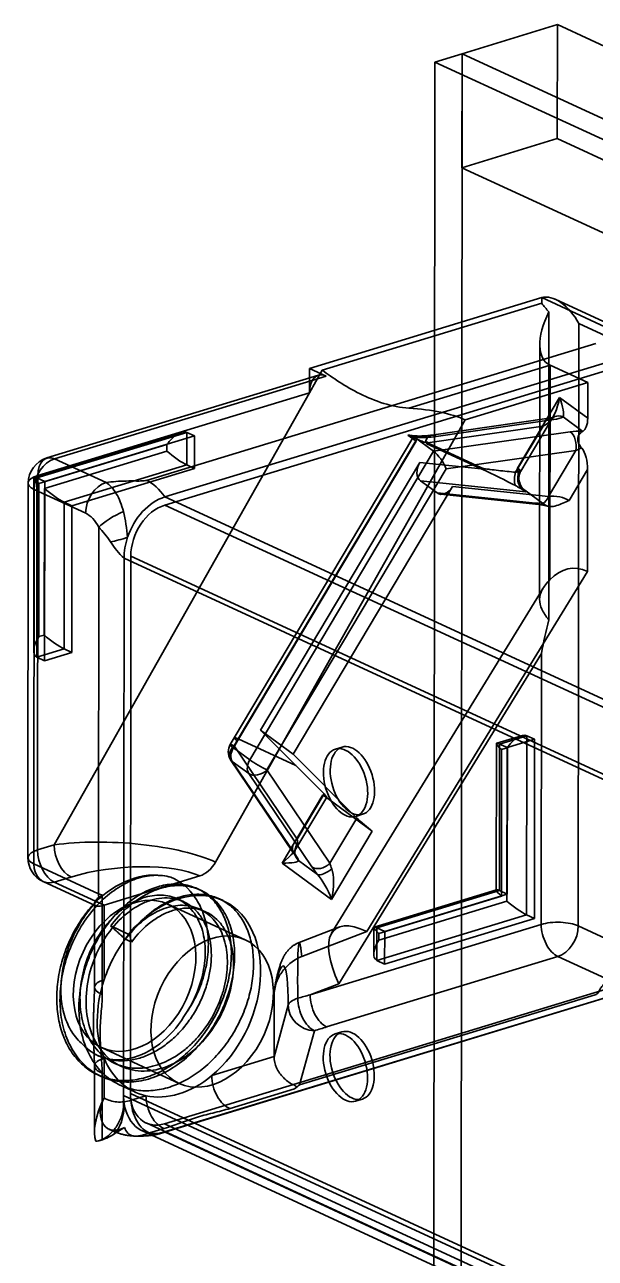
# Model space of a CAD drawing. Header units: millimetres. Extents: x 13 to 1054, y -1204 to 736.
# Drawn here: x 104.6 to 267.1, y 384.7 to 735.9 of the extents above; entities that cross this region are included whole.
import ezdxf

# ---------------------------------------------------------------- set-up
doc = ezdxf.new("R2010")
doc.units = ezdxf.units.MM
doc.layers.add('1', color=7, linetype='Continuous', true_color=0xffffff)

msp = doc.modelspace()

# ---------------------------------------------------------------- linework, layer by layer
at = {"layer": '1', "color": 5, "linetype": 'Continuous', "lineweight": 35}
for p, q in [((229.18, 727.63), (256.32, 735.9)), ((256.3, 703.45), (256.32, 735.9)), ((256.32, 735.9), (865.51, 454.92)), ((221.42, 725.27), (229.18, 727.63)), ((229.18, 727.63), (228.06, -806.64)), ((229.18, 727.63), (229.15, 695.18)), ((229.18, 727.63), (838.36, 446.65)), ((838.36, 446.65), (229.18, 727.63)), ((221.42, 725.27), (220.31, -809.01)), ((830.61, 444.29), (221.42, 725.27)), ((256.3, 703.45), (229.15, 695.18)), ((256.3, 703.45), (865.48, 422.47)), ((229.15, 695.18), (838.34, 414.2))]:
    msp.add_line(p, q, dxfattribs=at)
at = {"layer": '1', "color": 7, "linetype": 'Continuous', "lineweight": 35}
for p, q in [((185.71, 638.05), (251.85, 658.2)), ((271.26, 649.24), (251.85, 658.2)), ((251.85, 658.2), (251.85, 656.57)), ((274.4, 649.1), (255.73, 657.71)), ((251.85, 656.57), (189.34, 637.54)), ((253.92, 654.12), (253.86, 566.42)), ((262.27, 479.33), (262.4, 650.83)), ((262.4, 650.83), (277.08, 644.06)), ((139.31, 606.17), (267.27, 645.14)), ((251.31, 644.75), (251.26, 572.25)), ((144.53, 601.45), (272.5, 640.42)), ((188.25, 636.09), (110.92, 612.54)), ((190.44, 635.87), (113.11, 612.32)), ((144.53, 599.13), (272.5, 638.1)), ((185.7, 631.1), (185.71, 638.05)), ((189.34, 637.54), (185.7, 631.1)), ((185.71, 638.05), (190.44, 635.87)), ((214.05, 626.73), (254.23, 638.97)), ((254.23, 638.97), (254.19, 577.88)), ((254.23, 638.97), (264.96, 634.02)), ((230.06, 623.39), (264.96, 634.02)), ((264.96, 634.02), (264.96, 623.88)), ((108.37, 607.55), (185.7, 631.1)), ((185.7, 631.1), (113.02, 502.38)), ((256.97, 629.75), (245, 609.67)), ((264.96, 623.88), (256.97, 629.75)), ((158.97, 497.48), (230.06, 623.39)), ((254.02, 623.83), (220.49, 619.03)), ((221.78, 618.66), (255.31, 623.45)), ((245.91, 608.78), (254.94, 623.93)), ((257.93, 624.24), (263.53, 620.12)), ((149.23, 619.84), (107.28, 607.06)), ((150.75, 619.83), (108.1, 606.84)), ((110.31, 605.82), (152.96, 618.81)), ((150.74, 610.56), (150.75, 619.83)), ((150.75, 619.83), (152.96, 618.81)), ((152.96, 618.81), (152.95, 609.54)), ((215.18, 618.24), (164.31, 532.89)), ((213.75, 619.08), (213.75, 619.08)), ((213.75, 619.08), (216.27, 617.92)), ((216.09, 617.36), (213.75, 619.08)), ((221.07, 614.44), (215.6, 618.46)), ((252.25, 621.59), (219.29, 616.87)), ((259.99, 620.01), (221.07, 614.44)), ((244.44, 608.47), (252.25, 621.59)), ((263.53, 620.12), (263.51, 620.11)), ((108.67, 605.24), (145.12, 616.34)), ((145.12, 616.34), (145.12, 614.49)), ((165.22, 532), (216.09, 617.36)), ((216.27, 617.92), (165.4, 532.56)), ((218.78, 617.07), (219.35, 617.15)), ((234.59, 609.47), (219.13, 616.6)), ((219.29, 616.87), (234.75, 609.74)), ((224.66, 609.42), (261.61, 614.71)), ((261.61, 614.71), (253.79, 601.59)), ((145.12, 614.49), (110.22, 603.86)), ((113.11, 612.32), (127.79, 605.55)), ((221.07, 614.44), (168.72, 526.61)), ((171.74, 535.08), (217.13, 611.25)), ((217.13, 611.25), (234.59, 609.47)), ((115.84, 599.93), (150.74, 610.56)), ((152.95, 609.54), (118.05, 598.91)), ((150.74, 610.56), (152.95, 609.54)), ((173.59, 523.73), (224.66, 609.42)), ((259.67, 600.41), (264.94, 609.26)), ((264.94, 609.26), (264.92, 580.25)), ((105.6, 605.37), (105.53, 498.76)), ((107.2, 606.95), (107.16, 557.63)), ((108.1, 606.84), (108.06, 555.85)), ((108.1, 606.84), (110.31, 605.82)), ((108.29, 500.94), (108.37, 607.55)), ((108.64, 561.67), (108.67, 605.24)), ((110.27, 554.83), (110.31, 605.82)), ((181.09, 528.21), (226.48, 604.38)), ((222.04, 602.57), (217.37, 606.01)), ((247.35, 602.94), (217.37, 606.01)), ((253.79, 601.59), (226.48, 604.38)), ((107.29, 603.59), (107.21, 496.98)), ((121.97, 596.82), (107.29, 603.59)), ((110.22, 603.86), (110.19, 562.14)), ((144.53, 601.45), (283.42, 537.39)), ((222.04, 602.57), (250.09, 599.71)), ((223.05, 602.19), (251.04, 599.33)), ((246.4, 603.87), (252.73, 599.22)), ((246.86, 603.3), (247.35, 602.94)), ((115.81, 558.21), (115.84, 599.93)), ((115.84, 599.93), (118.05, 598.91)), ((118.05, 598.91), (118.02, 557.19)), ((144.53, 599.13), (284.99, 534.34)), ((125.65, 488.48), (125.72, 592.84)), ((132.78, 431.03), (132.89, 584)), ((271.77, 519.94), (132.89, 584)), ((134.72, 431.62), (134.83, 584.59)), ((275.29, 519.8), (134.83, 584.59)), ((264.92, 580.25), (202.07, 477.76)), ((252.26, 575.47), (192.03, 477.26)), ((110.19, 562.14), (108.64, 561.67)), ((108.06, 555.85), (115.81, 558.21)), ((108.06, 555.85), (110.27, 554.83)), ((118.02, 557.19), (110.27, 554.83)), ((115.81, 558.21), (118.02, 557.19)), ((194.1, 462.86), (251.78, 556.91)), ((251.78, 556.91), (251.72, 479.74)), ((181.82, 524.99), (171.74, 535.08)), ((181.09, 528.21), (171.74, 535.08)), ((164.3, 532.89), (163.13, 530.93)), ((164.04, 530.05), (165.21, 532.01)), ((165.39, 532.56), (164.23, 530.61)), ((164.23, 530.61), (182.18, 504.02)), ((165.22, 532), (165.21, 532.01)), ((181.81, 524.99), (165.39, 532.56)), ((165.4, 532.56), (181.82, 524.99)), ((238.96, 531.23), (238.93, 489.51)), ((246.09, 533.48), (239.04, 531.34)), ((239.86, 531.11), (239.83, 489.39)), ((247.61, 533.47), (239.86, 531.11)), ((239.86, 531.11), (242.07, 530.09)), ((242.07, 530.09), (249.82, 532.45)), ((247.57, 482.48), (247.61, 533.47)), ((247.61, 533.47), (249.82, 532.45)), ((249.82, 532.45), (249.78, 481.47)), ((168.72, 526.61), (164.04, 530.05)), ((199.23, 510.04), (181.09, 528.21)), ((195.02, 530.23), (193.08, 529.64)), ((240.4, 487.79), (240.43, 529.51)), ((240.43, 529.51), (241.98, 529.98)), ((241.98, 529.98), (241.95, 486.41)), ((242.03, 488.37), (242.07, 530.09)), ((163.25, 526.65), (181.21, 500.06)), ((163.74, 526.14), (168.42, 522.7)), ((181.69, 499.56), (163.74, 526.14)), ((191.54, 497.14), (173.59, 523.73)), ((181.82, 524.99), (181.81, 524.99)), ((189.87, 516.92), (181.81, 524.99)), ((168.42, 522.7), (186.37, 496.12)), ((189.55, 516.62), (177.98, 497.21)), ((182.18, 504.02), (189.87, 516.92)), ((189.55, 516.62), (203.58, 506.3)), ((181.84, 501.27), (190.62, 516)), ((199.23, 510.04), (191.54, 497.14)), ((198.91, 510.5), (200.85, 511.09)), ((192.02, 486.89), (203.58, 506.3)), ((113.02, 502.38), (108.29, 500.94)), ((107.21, 496.98), (125.65, 488.48)), ((177.98, 497.21), (192.02, 486.89)), ((187.98, 493.99), (182.63, 497.92)), ((109.88, 491.95), (124.85, 485.04)), ((113.02, 491.8), (117.75, 493.24)), ((127.22, 485.25), (113.02, 491.8)), ((127.26, 485.26), (154.46, 493.55)), ((154.67, 489.5), (153.75, 489.93)), ((239.01, 489.62), (204.11, 478.99)), ((239.83, 489.39), (204.93, 478.76)), ((207.14, 477.75), (242.03, 488.37)), ((239.83, 489.39), (242.03, 488.37)), ((124.49, 485.6), (124.48, 461.84)), ((126.71, 488.04), (126.69, 459.84)), ((127.24, 464.02), (127.26, 485.26)), ((167.42, 475.36), (145.33, 485.55)), ((149.83, 486.23), (148.08, 487.04)), ((161.09, 486.54), (160.06, 487.02)), ((205.5, 477.17), (240.4, 487.79)), ((241.95, 486.41), (205.5, 475.31)), ((156.14, 483.32), (154.4, 484.12)), ((204.92, 469.49), (247.57, 482.48)), ((249.78, 481.47), (207.13, 468.47)), ((247.57, 482.48), (249.78, 481.47)), ((134.27, 476.92), (129.09, 479.31)), ((194.08, 478.97), (182.81, 474.61)), ((202.07, 477.76), (183.5, 470.59)), ((251.72, 479.74), (185.88, 459.69)), ((204.03, 478.88), (204.02, 471.27)), ((204.93, 478.76), (204.92, 469.49)), ((204.93, 478.76), (207.14, 477.75)), ((207.13, 468.47), (207.14, 477.75)), ((276.95, 472.56), (262.27, 479.33)), ((133.28, 475.54), (135.03, 474.73)), ((134.23, 476.98), (134.27, 476.92)), ((205.5, 475.31), (205.5, 477.17)), ((190.61, 450.55), (256.45, 470.61)), ((204.92, 469.49), (207.13, 468.47)), ((256.45, 470.61), (271.13, 463.84)), ((272.37, 461.96), (144.4, 422.99)), ((175.65, 442.11), (175.67, 460.34)), ((185.88, 459.69), (194.1, 462.86)), ((143.55, 420.32), (271.51, 459.3)), ((272.37, 459.64), (144.4, 420.67)), ((179.66, 456.73), (175.65, 442.07)), ((267.13, 459.74), (182.91, 434.09)), ((182.91, 434.09), (187.12, 449.49)), ((194.96, 449.15), (193.02, 448.56)), ((126.48, 444.69), (148.57, 434.5)), ((124.46, 439.43), (124.45, 420.62)), ((125.43, 442.42), (125.73, 442.28)), ((127.22, 430.36), (127.22, 441.61)), ((130.3, 440.18), (132.04, 439.37)), ((175.65, 442.11), (157.88, 436.7)), ((125.46, 436.9), (126.38, 436.48)), ((126.67, 437.43), (126.66, 418.51)), ((131.77, 433.99), (135.96, 432.06)), ((163.11, 427.37), (181.45, 432.96)), ((132.78, 431.03), (132.78, 428.71)), ((132.78, 431.03), (271.66, 366.97)), ((132.78, 428.71), (132.94, 428.76)), ((134.72, 431.62), (275.18, 366.84)), ((139.14, 430.99), (134.94, 429.71)), ((198.85, 429.43), (200.79, 430.02)), ((139.18, 423.22), (279.64, 358.44)), ((140.17, 420.38), (144.37, 421.66)), ((284.86, 358.2), (144.4, 422.99)), ((125.79, 418.16), (126.57, 418.39)), ((138.13, 420.95), (277.01, 356.9)), ((283.28, 356.61), (144.4, 420.67))]:
    msp.add_line(p, q, dxfattribs=at)
for centre, radius, start, end in [((113.1, 605.36), 7.5, 106.9385, 179.9584), ((166.57, 528.89), 4, 149.2068, 179.9584), ((166.57, 528.89), 4, 179.9584, 214.0359), ((113.03, 498.76), 7.5, 179.9584, 245.239)]:
    msp.add_arc(centre, radius, start, end, dxfattribs=at)
for centre, major_axis, ratio, start_param, end_param in [((256.58, 649.06), (-5.59, 8.74), 0.57145, 4.553539, 6.124336), ((264.32, 654.09), (10.87, 14.66), 0.487223, 1.915565, 3.242947), ((190.44, 628.92), (2.19, -7.17), 0.585427, 2.660826, 4.231622), ((254.44, 630.91), (1.53, 8.62), 0.308132, 3.514692, 4.631566), ((254.44, 630.91), (-3.24, 6.91), 0.244417, 3.313178, 4.430052), ((200.06, 614.25), (35.46, 3.47), 0.342768, 0.529517, 1.131972), ((254.59, 619.87), (-0.57, 3.96), 0.601692, 5.74986, 7.320656), ((249.91, 623.31), (5.04, 1.47), 0.466571, 5.055722, 5.509644), ((257.2, 620.66), (-1.97, 3.48), 0.827252, 5.475386, 6.8527), ((250.63, 626.89), (-8.44, 1.27), 0.397298, 2.217157, 2.671079), ((262.43, 625.04), (-0.75, 5.04), 0.478544, 3.291365, 4.408239), ((147.65, 615.18), (3.34, 4.51), 0.487223, 0.101354, 1.672151), ((218.61, 616.2), (-3.44, 2.05), 0.101113, 5.519836, 7.090632), ((221.06, 615.07), (-0.57, 3.96), 0.601692, 5.74986, 7.241054), ((264.67, 616.57), (-8.44, 1.27), 0.397298, 4.909791, 5.358749), ((259.27, 616.43), (0.57, -3.96), 0.601692, 1.037471, 2.608268), ((219.3, 616.87), (0.188, 0.256), 0.687802, 0.593671, 3.281341), ((221.63, 615.15), (-1.68, -3.63), 0.718822, 4.566425, 4.646027), ((221.63, 615.15), (-0.57, 3.96), 0.601692, 0.957869, 1.037471), ((263.95, 612.99), (5.04, 1.47), 0.466571, 1.567527, 1.914129), ((262.42, 610.42), (-0.62, 5.77), 0.424708, 4.463718, 5.687912), ((113.1, 605.36), (3.14, 6.81), 0.718822, 0.569621, 2.140417), ((113.1, 605.36), (2.19, -7.17), 0.585427, 2.660826, 4.231622), ((147.65, 613.32), (-3.98, 2.95), 0.137394, 0.988675, 2.559471), ((219.47, 609.53), (1.77, 3.72), 0.698178, 1.43743, 3.008227), ((222.32, 611.14), (-2.43, 3.65), 0.288718, 4.042003, 5.612799), ((237.09, 608.02), (-1.68, -3.63), 0.718822, 4.566425, 4.646027), ((236.93, 607.75), (-10.67, 5.08), 0.047793, 3.966787, 4.956158), ((242.48, 610.83), (3.44, -2.05), 0.101113, 5.93918, 7.090632), ((113.1, 605.36), (7.5, -0.01), 0.374927, 2.254272, 3.825068), ((111.2, 604.08), (-3.98, 2.95), 0.137394, 5.701064, 7.27186), ((127.78, 598.59), (-3.14, -6.81), 0.718822, 3.711214, 5.28201), ((139.3, 592.27), (4.37, -14.35), 0.585427, 2.075659, 2.660826), ((224.14, 606.1), (1.77, 3.72), 0.698178, 3.008227, 4.579023), ((112.75, 602.69), (-3.98, 2.95), 0.137394, 0.988675, 2.559471), ((144.52, 587.54), (-6.28, -13.62), 0.718822, 3.711214, 4.863464), ((240.44, 607.41), (-6.87, 4.1), 0.101113, 2.797588, 2.833296), ((236.93, 607.75), (-10.67, 5.08), 0.047793, 3.385361, 3.562744), ((251.45, 603.31), (-0.41, -3.98), 0.672836, 5.906051, 7.476847), ((256.13, 599.87), (-4.24, 0.59), 0.402152, 3.780907, 5.351703), ((131.54, 594.61), (-6.63, -3.51), 0.255203, 4.403266, 5.632821), ((144.52, 587.54), (5.24, 11.35), 0.718822, 0.569621, 2.140417), ((254.76, 596.27), (-7.62, 2.81), 0.272108, 5.080793, 5.469219), ((133.22, 591), (-7.13, -2.32), 0.161332, 0.90048, 1.61412), ((144.52, 587.54), (-6.28, -13.62), 0.718822, 4.863464, 5.28201), ((264.89, 538.68), (-4.76, 42.42), 0.432108, 6.027606, 6.630061), ((112.71, 560.98), (-3.98, 2.95), 0.137394, 0.988675, 2.559471), ((111.16, 560.5), (3.34, 4.51), 0.487223, 1.672151, 3.242947), ((166.57, 528.89), (3.31, 2.24), 0.704962, 1.817323, 3.388119), ((166.57, 528.89), (-3.44, 2.05), 0.101113, 5.519836, 7.090632), ((167.73, 530.84), (-3.44, 2.05), 0.101113, 5.519836, 7.090632), ((167.74, 530.84), (3.44, -2.05), 0.101113, 2.378243, 3.94904), ((242.96, 528.35), (-3.98, 2.95), 0.137394, 5.701064, 7.27186), ((244.51, 528.82), (3.34, 4.51), 0.487223, 0.101354, 1.672151), ((166.57, 528.89), (-2.37, -3.22), 0.687802, 4.852138, 6.042428), ((171.25, 525.45), (-2.37, -3.22), 0.687802, 4.852138, 6.042428), ((171.25, 525.45), (-3.31, -2.24), 0.704962, 0.246527, 1.817323), ((171.25, 525.45), (-3.44, 2.05), 0.101113, 0.807447, 2.378243), ((187.53, 518.64), (-3.08, 2.64), 0.076322, 2.347348, 3.918144), ((201.57, 508.32), (-3.08, 2.64), 0.076322, 0.776551, 2.347348), ((131.96, 493.65), (-32.98, 2.04), 0.282608, 3.770565, 5.341362), ((117.76, 500.2), (2.19, -7.17), 0.585427, 4.231622, 5.802418), ((175.46, 498.37), (6.74, 4.86), 0.295385, 4.877844, 6.068134), ((184.52, 502.3), (3.31, 2.24), 0.704962, 1.817323, 3.388119), ((185.46, 500.66), (3.69, 1.55), 0.900319, 2.118154, 3.550579), ((179.85, 505.74), (-2.03, 4.2), 0.347841, 3.749723, 4.130229), ((113.03, 498.76), (-7.5, 0.01), 0.374927, 5.395865, 6.966661), ((113.03, 498.76), (2.19, -7.17), 0.585427, 4.231622, 5.802418), ((177.02, 503), (-5.7, 6.04), 0.172893, 3.573547, 3.954053), ((113.03, 498.76), (-3.14, -6.81), 0.718822, 5.28201, 6.852806), ((131.96, 486.69), (26.59, 2.61), 0.342768, 0.529517, 2.100313), ((154.46, 500.5), (3.14, 6.81), 0.718822, 3.711214, 4.598749), ((175.46, 498.37), (-7.17, 0.44), 0.150352, 1.939627, 3.129917), ((189.2, 498.86), (-3.31, -2.24), 0.704962, 0.246527, 1.817323), ((191.05, 492.68), (-5.7, 6.04), 0.172893, 0.81246, 1.192967), ((190.81, 496.73), (-3.09, -2.54), 0.421395, 0.192033, 1.624457), ((193.88, 495.42), (-2.03, 4.2), 0.347841, 0.988637, 1.369143), ((189.49, 488.06), (1.53, 8.62), 0.308132, 4.631566, 5.821856), ((135.9, 465.12), (-12.57, -27.24), 0.718822, 3.251783, 4.170659), ((189.49, 488.06), (-3.24, 6.91), 0.244417, 4.430052, 5.620342), ((131.46, 490.25), (-3.14, -6.81), 0.718822, 5.28201, 5.431617), ((137.28, 492.02), (-15, 0.01), 0.374927, 0.683476, 0.789214), ((148.53, 459.3), (-12.57, -27.24), 0.718822, 0.984239, 4.170644), ((242.93, 486.63), (-3.98, 2.95), 0.137394, 5.701064, 7.27186), ((131.99, 483.08), (-7.5, 0.01), 0.374927, 5.395865, 5.40145), ((244.47, 485.25), (-3.98, 2.95), 0.137394, 0.988675, 2.559471), ((213.04, 454.13), (-20.13, 24.16), 0.355847, 5.640937, 7.211733), ((183.88, 442.87), (-1.05, 31.75), 0.035091, 5.772907, 7.330054), ((208.03, 476), (-3.98, 2.95), 0.137394, 5.701064, 7.27186), ((256.46, 477.56), (-7.5, 0.01), 0.374927, 3.825068, 5.395865), ((256.46, 477.56), (-2.19, 7.17), 0.585427, 1.090029, 2.660826), ((256.46, 477.56), (3.14, 6.81), 0.718822, 3.711214, 5.28201), ((148.53, 459.3), (-12.57, -27.24), 0.718822, 4.37149, 4.867392), ((208.02, 474.15), (3.34, 4.51), 0.487223, 1.672151, 3.242947), ((176.42, 443.16), (1.78, 24.77), 0.109725, 5.300176, 7.095264), ((131.98, 461.83), (7.5, -0.01), 0.374927, 2.254272, 3.930807), ((148.53, 459.3), (-12.57, -27.24), 0.718822, 4.867392, 5.696628), ((187.13, 456.44), (-7.5, -0.01), 0.392633, 5.395884, 6.180445), ((187.13, 456.44), (7.23, -1.98), 0.922243, 3.388057, 4.958853), ((187.13, 456.44), (-2.19, 7.17), 0.586096, 1.0761, 2.660514), ((204.82, 450.96), (257.03, 70.49), 0.050493, 1.630694, 1.644343), ((190.62, 457.51), (-2.19, 7.17), 0.585427, 1.090029, 2.660826), ((135.9, 465.12), (-10.47, -22.7), 0.718822, 5.984454, 7.721159), ((204.82, 444), (256.34, 77.6), 0.038815, 1.614483, 1.628133), ((131.96, 439.43), (-7.5, 0.01), 0.374927, 5.395865, 7.0724), ((148.53, 459.3), (-12.57, -27.24), 0.718822, 5.696628, 6.438189), ((148.53, 459.3), (-12.57, -27.24), 0.718822, 0.155003, 0.984239), ((162.62, 434.52), (-2.19, 7.17), 0.585427, 1.090029, 2.766564), ((131.95, 428.18), (5.9, 11.48), 0.403466, 1.588052, 2.820267), ((131.95, 428.18), (-3.6, -6.58), 0.694334, 4.76046, 7.139816), ((123.47, 433.13), (4.37, -14.35), 0.585427, 0.267377, 1.090029), ((144.41, 434.58), (-6.28, -13.62), 0.718822, 5.28201, 5.449458), ((144.41, 434.58), (-6.28, -13.62), 0.718822, 5.449458, 6.852806), ((144.41, 434.58), (5.24, 11.35), 0.718822, 2.140417, 3.711214), ((139.67, 427.53), (2.19, -7.17), 0.585427, 4.231622, 5.908157), ((143.87, 428.81), (2.19, -7.17), 0.585427, 4.231622, 5.908157), ((129.55, 434.98), (8.58, 16.29), 0.565687, 3.511857, 3.919537), ((139.18, 434.67), (4.37, -14.35), 0.585427, 5.908157, 6.388104)]:
    msp.add_ellipse(centre, major_axis=major_axis, ratio=ratio, start_param=start_param, end_param=end_param, dxfattribs=at)
for centre, major_axis, ratio in [((195.99, 520.07), (2.91, -9.57), 0.585427), ((197.93, 520.66), (-2.91, 9.57), 0.585427), ((135.9, 465.12), (9.42, 20.43), 0.718822), ((158, 454.93), (-9.42, -20.43), 0.718822), ((197.87, 439.59), (-2.91, 9.57), 0.585427), ((195.94, 439), (2.91, -9.57), 0.585427)]:
    msp.add_ellipse(centre, major_axis=major_axis, ratio=ratio, dxfattribs=at)
for points, degree in [([(251.85, 656.57), (252.47, 655.79), (253.16, 654.97), (253.92, 654.12)], 3), ([(244.35, 604.68), (243.95, 605.81), (243.98, 607.28), (244.44, 608.47)], 3), ([(132.7, 597.29), (133.29, 594.97), (133.68, 592.44), (133.9, 589.95)], 3), ([(125.72, 592.84), (124.72, 594.73), (123.36, 596.18), (121.97, 596.82)], 3), ([(132.89, 584), (131.42, 585.37), (130.12, 586.93), (129.08, 588.66)], 3), ([(253.86, 566.42), (253.09, 563.29), (252.4, 560.12), (251.78, 556.91)], 3), ([(126.71, 488.04), (126.34, 487.83), (126, 487.64), (125.71, 487.46)], 3), ([(138.96, 481.82), (137.27, 480.39), (135.69, 478.78), (134.23, 476.98)], 3), ([(134.47, 476.87), (135.84, 478.7), (137.35, 480.36), (138.96, 481.82)], 3), ([(138.23, 481.09), (138.47, 481.33), (138.71, 481.58), (138.96, 481.82)], 3), ([(129.09, 479.31), (133.28, 475.54)], 1), ([(134.47, 476.87), (134.23, 476.98)], 1), ([(135.03, 474.73), (134.47, 476.87)], 1), ([(129.91, 419.97), (130.95, 420.63), (131.98, 421.36), (133.04, 421.98)], 3)]:
    msp.add_open_spline(points, degree=degree, dxfattribs=at)
for points, knots in [([(189.34, 637.54), (190.77, 636.48), (192.42, 635.31), (196.02, 633.01), (198, 631.86), (202.24, 629.76), (204.49, 628.82), (209.21, 627.37), (211.6, 626.88), (214.05, 626.73)], [0, 0, 0, 0, 0.25, 0.25, 0.5, 0.5, 0.75, 0.75, 1, 1, 1, 1]), ([(255.24, 624.14), (255.24, 624.14), (255.23, 624.14), (255.21, 624.13), (255.17, 624.11), (255.12, 624.09), (255.04, 624.06), (254.95, 624.03), (254.84, 623.99), (254.71, 623.96), (254.57, 623.92), (254.4, 623.89), (254.22, 623.86), (254.09, 623.84), (254.02, 623.83)], [0, 0, 0, 0, 0.055119, 0.132379, 0.210618, 0.290406, 0.371993, 0.455567, 0.541256, 0.629128, 0.719193, 0.811415, 0.905709, 1, 1, 1, 1]), ([(254.94, 623.93), (254.93, 623.92), (254.92, 623.9), (254.91, 623.89), (254.91, 623.88), (254.92, 623.89), (254.94, 623.92), (254.98, 623.96), (255.03, 624), (255.1, 624.05), (255.17, 624.1), (255.22, 624.13), (255.24, 624.14)], [0, 0, 0, 0, 0.069462, 0.178956, 0.286488, 0.392976, 0.499411, 0.606526, 0.715339, 0.826948, 0.942454, 1, 1, 1, 1]), ([(213.75, 619.08), (214.07, 619.01), (214.41, 618.98), (215.03, 618.79), (215.33, 618.66), (215.6, 618.46)], [0, 0, 0, 0, 0.5, 0.5, 1, 1, 1, 1]), ([(213.75, 619.08), (214.57, 618.71), (215.39, 618.34), (216.62, 617.79), (217.03, 617.6), (217.66, 617.34), (217.87, 617.25), (218.3, 617.1), (218.52, 617.03), (218.78, 617.07)], [0, 0, 0, 0, 0.5, 0.5, 0.75, 0.75, 0.875, 0.875, 1, 1, 1, 1]), ([(220.49, 619.03), (220.27, 619), (219.84, 618.95), (219.21, 618.88), (218.61, 618.84), (218.06, 618.81), (217.55, 618.79), (217.09, 618.78), (216.68, 618.79), (216.32, 618.8), (216.01, 618.81), (215.75, 618.82), (215.53, 618.84), (215.33, 618.85), (215.16, 618.87), (215, 618.89), (214.81, 618.91), (214.59, 618.94), (214.38, 618.97), (214.24, 618.99), (214.19, 619)], [0, 0, 0, 0, 0.116289, 0.225334, 0.325959, 0.417514, 0.499795, 0.571718, 0.635204, 0.690782, 0.739064, 0.777173, 0.810277, 0.838847, 0.863324, 0.884858, 0.909418, 0.94129, 0.977495, 1, 1, 1, 1]), ([(215.6, 618.46), (216.74, 618.36), (217.81, 618.35), (219.87, 618.43), (220.85, 618.52), (221.78, 618.66)], [0, 0, 0, 0, 0.5, 0.5, 1, 1, 1, 1]), ([(263.28, 615.34), (262.96, 615.75), (262.63, 616.18), (262.26, 616.94), (262.16, 617.23), (262.08, 617.8), (262.1, 618.07), (262.24, 618.78), (262.44, 619.15), (262.92, 619.74), (263.2, 619.96), (263.51, 620.11)], [0, 0, 0, 0, 0.25, 0.25, 0.375, 0.375, 0.5, 0.5, 0.75, 0.75, 1, 1, 1, 1]), ([(234.75, 609.74), (235.1, 609.58), (235.49, 609.5), (236.29, 609.37), (236.7, 609.32), (237.91, 609.17), (238.73, 609.08), (241.17, 608.81), (242.8, 608.64), (244.44, 608.47)], [0, 0, 0, 0, 0.125, 0.125, 0.25, 0.25, 0.5, 0.5, 1, 1, 1, 1]), ([(244.44, 608.47), (244.49, 608.48), (244.61, 608.5), (244.75, 608.54), (244.87, 608.58), (244.98, 608.61), (245.12, 608.66), (245.28, 608.72), (245.42, 608.77), (245.55, 608.8), (245.61, 608.79), (245.64, 608.79)], [0, 0, 0, 0, 0.118286, 0.240131, 0.302249, 0.365071, 0.492552, 0.621654, 0.750146, 0.876311, 1, 1, 1, 1]), ([(245, 609.67), (245.06, 608.6), (245.13, 607.52), (245.52, 605.52), (245.84, 604.58), (246.4, 603.87)], [0, 0, 0, 0, 0.5, 0.5, 1, 1, 1, 1]), ([(245.5, 605.74), (245.49, 605.79), (245.46, 605.91), (245.42, 606.1), (245.39, 606.33), (245.36, 606.57), (245.36, 606.81), (245.37, 607.05), (245.39, 607.3), (245.43, 607.55), (245.5, 607.81), (245.58, 608.07), (245.68, 608.33), (245.79, 608.57), (245.87, 608.71), (245.91, 608.78)], [0, 0, 0, 0, 0.048329, 0.121206, 0.195848, 0.271765, 0.348575, 0.425998, 0.503841, 0.581969, 0.668558, 0.75463, 0.839918, 0.92442, 1, 1, 1, 1]), ([(127.79, 605.55), (129.6, 605.81), (131.55, 605.95), (134.49, 606), (135.48, 605.99), (136.95, 605.98), (137.44, 605.98), (138.42, 606.01), (138.92, 606.05), (139.31, 606.17)], [0, 0, 0, 0, 0.5, 0.5, 0.75, 0.75, 0.875, 0.875, 1, 1, 1, 1]), ([(127.79, 605.55), (128.86, 604.86), (129.86, 603.77), (131.11, 601.67), (131.5, 600.87), (132.17, 599.17), (132.46, 598.26), (132.7, 597.29)], [0, 0, 0, 0, 0.5, 0.5, 0.75, 0.75, 1, 1, 1, 1]), ([(244.35, 604.68), (244.6, 604.55), (244.86, 604.41), (245.35, 604.14), (245.53, 604.04), (245.86, 603.85), (245.98, 603.78), (246.21, 603.66), (246.29, 603.61), (246.48, 603.5), (246.58, 603.44), (246.77, 603.32)], [0, 0, 0, 0, 0.5, 0.5, 0.75, 0.75, 0.875, 0.875, 0.9375, 0.9375, 1, 1, 1, 1]), ([(246.4, 603.87), (246.44, 603.78), (246.49, 603.7), (246.62, 603.51), (246.71, 603.41), (246.86, 603.3)], [0, 0, 0, 0, 0.5, 0.5, 1, 1, 1, 1]), ([(251.04, 599.33), (251.08, 599.32), (251.17, 599.31), (251.34, 599.29), (251.55, 599.26), (251.77, 599.23), (252, 599.19), (252.25, 599.14), (252.51, 599.08), (252.79, 599.02), (253.07, 598.95), (253.33, 598.88), (253.49, 598.84), (253.56, 598.82)], [0, 0, 0, 0, 0.05364, 0.145168, 0.238189, 0.333002, 0.429416, 0.527245, 0.626305, 0.726421, 0.827427, 0.929165, 1, 1, 1, 1]), ([(252.73, 599.22), (253.19, 598.88), (253.73, 598.73), (254.89, 598.69), (255.48, 598.8), (257.28, 599.33), (258.49, 599.95), (259.67, 600.41)], [0, 0, 0, 0, 0.25, 0.25, 0.5, 0.5, 1, 1, 1, 1]), ([(129.08, 588.66), (128.59, 589.48), (128, 590.18), (126.83, 591.56), (126.26, 592.21), (125.72, 592.84)], [0, 0, 0, 0, 0.5, 0.5, 1, 1, 1, 1]), ([(254.19, 577.88), (253.24, 576.89), (252.51, 575.97), (251.53, 574.14), (251.27, 573.23), (251.25, 571.4), (251.48, 570.46), (252.37, 568.5), (253.03, 567.49), (253.86, 566.42)], [0, 0, 0, 0, 0.25, 0.25, 0.5, 0.5, 0.75, 0.75, 1, 1, 1, 1]), ([(181.21, 500.06), (181.23, 500.03), (181.29, 499.94), (181.38, 499.8), (181.47, 499.65), (181.55, 499.52), (181.62, 499.41), (181.67, 499.32), (181.71, 499.24), (181.74, 499.18), (181.76, 499.14), (181.77, 499.12), (181.77, 499.12), (181.77, 499.12)], [0, 0, 0, 0, 0.066475, 0.180557, 0.292278, 0.401025, 0.506484, 0.608375, 0.706475, 0.800644, 0.890848, 0.977183, 1, 1, 1, 1]), ([(181.77, 499.12), (181.75, 499.16), (181.71, 499.28), (181.65, 499.47), (181.6, 499.69), (181.57, 499.91), (181.56, 500.12), (181.57, 500.32), (181.58, 500.51), (181.61, 500.67), (181.65, 500.82), (181.69, 500.95), (181.73, 501.06), (181.78, 501.15), (181.81, 501.22), (181.83, 501.25), (181.84, 501.27)], [0, 0, 0, 0, 0.059159, 0.14115, 0.223531, 0.305429, 0.386023, 0.464805, 0.541373, 0.615463, 0.686997, 0.756097, 0.823063, 0.888326, 0.952393, 1, 1, 1, 1]), ([(129.09, 479.31), (130.44, 481.11), (131.89, 482.72), (134.99, 485.56), (136.66, 486.8), (140.01, 488.78), (141.72, 489.54), (145.18, 490.56), (146.87, 490.82), (150.17, 490.82), (151.79, 490.56), (154.77, 489.56), (156.17, 488.8), (158.71, 486.83), (159.82, 485.63), (161.72, 482.82), (162.51, 481.2), (163.68, 477.71), (164.07, 475.8), (164.45, 471.78), (164.43, 469.7), (163.98, 465.4), (163.54, 463.2), (162.28, 458.87), (161.44, 456.7), (159.43, 452.54), (158.25, 450.55), (155.57, 446.78), (154.08, 445.03), (150.91, 441.9), (149.18, 440.49), (145.64, 438.14), (143.82, 437.18), (140.07, 435.72), (138.19, 435.24), (134.49, 434.79), (132.64, 434.82), (129.14, 435.39), (127.48, 435.92), (124.32, 437.5), (122.89, 438.51), (120.31, 440.99), (119.15, 442.46), (117.24, 445.71), (116.46, 447.52), (115.3, 451.43), (114.93, 453.48), (114.59, 457.77), (114.63, 460.02), (115.11, 464.48), (115.56, 466.75), (116.85, 471.21), (117.67, 473.36), (119.67, 477.53), (120.84, 479.52), (123.42, 483.17), (124.87, 484.87), (127.92, 487.85), (129.52, 489.12), (132.87, 491.26), (134.59, 492.11), (138.01, 493.28), (139.74, 493.63), (143.08, 493.79), (144.69, 493.62), (146.24, 493.19)], [0, 0, 0, 0, 0.03125, 0.03125, 0.0625, 0.0625, 0.09375, 0.09375, 0.125, 0.125, 0.15625, 0.15625, 0.1875, 0.1875, 0.21875, 0.21875, 0.25, 0.25, 0.28125, 0.28125, 0.3125, 0.3125, 0.34375, 0.34375, 0.375, 0.375, 0.40625, 0.40625, 0.4375, 0.4375, 0.46875, 0.46875, 0.5, 0.5, 0.53125, 0.53125, 0.5625, 0.5625, 0.59375, 0.59375, 0.625, 0.625, 0.65625, 0.65625, 0.6875, 0.6875, 0.71875, 0.71875, 0.75, 0.75, 0.78125, 0.78125, 0.8125, 0.8125, 0.84375, 0.84375, 0.875, 0.875, 0.90625, 0.90625, 0.9375, 0.9375, 0.96875, 0.96875, 1, 1, 1, 1]), ([(150.69, 454.66), (151.88, 456.36), (152.9, 458.17), (154.64, 461.97), (155.34, 463.96), (156.36, 467.93), (156.69, 469.96), (156.97, 473.89), (156.92, 475.81), (156.45, 479.52), (156.03, 481.26), (154.86, 484.5), (154.1, 486.01), (151.4, 490), (149.01, 492), (146.24, 493.19)], [0, 0, 0, 0, 0.125, 0.125, 0.25, 0.25, 0.375, 0.375, 0.5, 0.5, 0.625, 0.625, 0.75, 0.75, 1, 1, 1, 1]), ([(125.6, 486.91), (124.29, 485.64), (123.07, 484.26), (120.79, 481.26), (119.73, 479.62), (117.86, 476.2), (117.04, 474.43), (115.65, 470.76), (115.08, 468.84), (114.23, 465.05), (113.95, 463.15), (113.69, 459.34), (113.7, 457.46), (114.04, 453.85), (114.35, 452.09), (115.28, 448.73), (115.88, 447.17), (117.35, 444.27), (118.24, 442.91), (120.22, 440.54), (121.32, 439.5), (123.75, 437.74), (125.07, 437.02), (127.83, 435.95), (129.28, 435.59), (132.32, 435.24), (133.87, 435.25), (137, 435.64), (138.61, 436.02), (141.79, 437.13), (143.35, 437.85), (146.42, 439.63), (147.93, 440.69), (150.79, 443.07), (152.14, 444.39), (154.7, 447.3), (155.89, 448.87), (158.02, 452.14), (158.97, 453.87), (160.64, 457.45), (161.33, 459.27), (162.43, 462.94), (162.85, 464.81), (163.38, 468.48), (163.49, 470.28), (163.43, 473.79), (163.24, 475.5), (162.58, 478.71), (162.11, 480.21), (160.89, 483.02), (160.15, 484.29), (158.43, 486.54), (157.45, 487.53), (155.28, 489.18), (154.11, 489.83), (151.61, 490.78), (150.27, 491.08), (147.52, 491.3), (146.11, 491.24), (143.22, 490.73), (141.74, 490.28), (137.4, 488.45), (134.51, 486.5), (130.63, 482.76), (129.38, 481.35), (127.1, 478.33), (126.06, 476.73), (124.18, 473.32), (123.35, 471.51), (121.96, 467.84), (121.4, 465.97), (120.12, 460.23), (119.85, 456.4), (120.35, 450.92), (120.66, 449.18), (121.58, 445.85), (122.19, 444.26), (123.67, 441.35), (124.53, 440.02), (126.52, 437.64), (127.64, 436.58), (131.26, 433.95), (134.1, 432.85), (138.6, 432.33), (140.17, 432.34), (143.33, 432.73), (144.91, 433.1), (148.07, 434.21), (149.67, 434.94), (152.73, 436.72), (154.22, 437.76), (157.09, 440.15), (158.46, 441.49), (161, 444.37), (162.18, 445.93), (164.34, 449.24), (165.29, 450.96), (166.93, 454.5), (167.64, 456.35), (168.75, 460.04), (169.16, 461.87), (169.69, 465.55), (169.81, 467.38), (169.74, 470.87), (169.56, 472.56), (168.9, 475.8), (168.42, 477.31), (167.21, 480.09), (166.47, 481.37), (164.74, 483.64), (163.77, 484.62), (161.62, 486.25), (160.42, 486.92), (157.92, 487.87), (156.61, 488.16), (153.85, 488.39), (152.41, 488.32), (149.54, 487.82), (148.08, 487.38), (145.15, 486.15), (143.72, 485.36), (140.92, 483.47), (139.54, 482.35), (138.23, 481.09)], [0, 0, 0, 0, 0.015625, 0.015625, 0.03125, 0.03125, 0.046875, 0.046875, 0.0625, 0.0625, 0.078125, 0.078125, 0.09375, 0.09375, 0.109375, 0.109375, 0.125, 0.125, 0.140625, 0.140625, 0.15625, 0.15625, 0.171875, 0.171875, 0.1875, 0.1875, 0.203125, 0.203125, 0.21875, 0.21875, 0.234375, 0.234375, 0.25, 0.25, 0.265625, 0.265625, 0.28125, 0.28125, 0.296875, 0.296875, 0.3125, 0.3125, 0.328125, 0.328125, 0.34375, 0.34375, 0.359375, 0.359375, 0.375, 0.375, 0.390625, 0.390625, 0.40625, 0.40625, 0.421875, 0.421875, 0.4375, 0.4375, 0.453125, 0.453125, 0.46875, 0.46875, 0.5, 0.5, 0.515625, 0.515625, 0.53125, 0.53125, 0.546875, 0.546875, 0.5625, 0.5625, 0.59375, 0.59375, 0.609375, 0.609375, 0.625, 0.625, 0.640625, 0.640625, 0.65625, 0.65625, 0.6875, 0.6875, 0.703125, 0.703125, 0.71875, 0.71875, 0.734375, 0.734375, 0.75, 0.75, 0.765625, 0.765625, 0.78125, 0.78125, 0.796875, 0.796875, 0.8125, 0.8125, 0.828125, 0.828125, 0.84375, 0.84375, 0.859375, 0.859375, 0.875, 0.875, 0.890625, 0.890625, 0.90625, 0.90625, 0.921875, 0.921875, 0.9375, 0.9375, 0.953125, 0.953125, 0.96875, 0.96875, 0.984375, 0.984375, 1, 1, 1, 1]), ([(125.6, 486.91), (124.22, 485.47), (122.94, 483.9), (120.6, 480.52), (119.53, 478.69), (117.73, 474.95), (116.98, 473.01), (115.79, 469.01), (115.37, 467.02), (114.9, 463.06), (114.84, 461.07), (115.11, 457.3), (115.43, 455.51), (116.46, 452.12), (117.15, 450.58), (118.87, 447.84), (119.91, 446.63), (121.09, 445.64)], [0, 0, 0, 0, 0.125, 0.125, 0.25, 0.25, 0.375, 0.375, 0.5, 0.5, 0.625, 0.625, 0.75, 0.75, 0.875, 0.875, 1, 1, 1, 1]), ([(150.69, 454.66), (151.99, 456.67), (153.09, 458.86), (154.78, 463.28), (155.38, 465.58), (155.88, 468.91), (155.98, 470.01), (156.04, 472.19), (156.01, 473.26), (155.71, 476.35), (155.24, 478.27), (153.81, 481.71), (152.87, 483.19), (150.55, 485.64), (149.2, 486.58), (146.96, 487.51), (146.17, 487.75), (144.55, 488.05), (143.72, 488.12), (141.18, 488.08), (139.39, 487.71), (135.88, 486.36), (134.1, 485.35), (131.61, 483.44), (130.8, 482.73), (129.23, 481.19), (128.46, 480.34), (126.31, 477.67), (125.04, 475.69), (122.89, 471.39), (122.05, 469.15), (120.82, 464.49), (120.46, 462.14), (120.33, 458.67), (120.35, 457.51), (120.53, 455.27), (120.68, 454.18), (121.34, 451), (122.06, 449), (123.95, 445.49), (125.15, 443.94), (127.22, 442.06), (127.95, 441.5), (129.51, 440.54), (130.35, 440.12), (132.92, 439.14), (134.74, 438.81), (138.59, 438.81), (140.53, 439.14), (144.45, 440.44), (146.39, 441.4), (149.16, 443.26), (150.07, 443.96), (151.81, 445.47), (152.65, 446.27), (155.03, 448.86), (156.49, 450.82), (158.92, 454.94), (159.94, 457.16), (161.07, 460.51), (161.38, 461.63), (161.88, 463.87), (162.07, 465.01), (162.42, 468.34), (162.38, 470.47), (161.78, 474.52), (161.23, 476.35), (160.03, 478.81), (159.56, 479.58), (158.54, 480.96), (157.98, 481.59), (156.15, 483.26), (154.72, 484.1), (151.64, 485.11), (149.95, 485.29), (147.38, 485.07), (146.51, 484.91), (144.74, 484.44), (143.85, 484.11), (141.21, 482.92), (139.48, 481.82), (136.19, 479.04), (134.67, 477.41), (133.28, 475.54)], [0, 0, 0, 0, 0.03125, 0.03125, 0.0625, 0.0625, 0.078125, 0.078125, 0.09375, 0.09375, 0.125, 0.125, 0.15625, 0.15625, 0.1875, 0.1875, 0.203125, 0.203125, 0.21875, 0.21875, 0.25, 0.25, 0.28125, 0.28125, 0.296875, 0.296875, 0.3125, 0.3125, 0.34375, 0.34375, 0.375, 0.375, 0.40625, 0.40625, 0.421875, 0.421875, 0.4375, 0.4375, 0.46875, 0.46875, 0.5, 0.5, 0.515625, 0.515625, 0.53125, 0.53125, 0.5625, 0.5625, 0.59375, 0.59375, 0.625, 0.625, 0.640625, 0.640625, 0.65625, 0.65625, 0.6875, 0.6875, 0.71875, 0.71875, 0.734375, 0.734375, 0.75, 0.75, 0.78125, 0.78125, 0.8125, 0.8125, 0.828125, 0.828125, 0.84375, 0.84375, 0.875, 0.875, 0.90625, 0.90625, 0.921875, 0.921875, 0.9375, 0.9375, 0.96875, 0.96875, 1, 1, 1, 1]), ([(135.03, 474.73), (136.68, 476.96), (138.53, 478.86), (141.52, 481.14), (142.55, 481.8), (144.62, 482.91), (145.66, 483.35), (147.76, 484.01), (148.82, 484.23), (150.87, 484.43), (151.87, 484.41), (153.82, 484.14), (154.77, 483.89), (156.55, 483.17), (157.39, 482.7), (158.95, 481.54), (159.68, 480.85), (160.97, 479.3), (161.54, 478.43), (162.52, 476.51), (162.93, 475.47), (163.57, 473.28), (163.8, 472.12), (164.07, 469.68), (164.11, 468.4), (164.01, 465.83), (163.86, 464.51), (163.14, 460.49), (162.29, 457.82), (159.9, 452.61), (158.39, 450.18), (154.81, 445.75), (152.81, 443.85), (148.44, 440.72), (146.16, 439.57), (141.47, 438.12), (139.17, 437.86), (134.68, 438.28), (132.61, 438.95), (128.82, 441.19), (127.21, 442.71), (124.53, 446.53), (123.54, 448.74), (122.26, 453.71), (122, 456.35), (122.24, 461.9), (122.73, 464.68), (124.43, 470.18), (125.6, 472.78), (128.53, 477.6), (130.24, 479.72), (134.03, 483.32), (136.06, 484.73), (139.21, 486.21), (140.26, 486.58), (142.34, 487.11), (143.38, 487.26), (145.42, 487.33), (146.41, 487.24), (148.31, 486.85), (149.23, 486.53), (150.96, 485.68), (151.77, 485.14), (153.25, 483.87), (153.94, 483.13), (155.15, 481.46), (155.67, 480.54), (156.56, 478.55), (156.92, 477.47), (157.46, 475.18), (157.63, 473.99), (157.8, 471.52), (157.79, 470.22), (157.57, 467.6), (157.37, 466.28), (156.79, 463.61), (156.4, 462.26), (155.45, 459.6), (154.89, 458.3), (153.61, 455.76), (152.88, 454.51), (151.29, 452.14), (150.43, 451.01), (148.59, 448.9), (147.6, 447.9), (145.54, 446.09), (144.48, 445.28), (142.28, 443.84), (141.13, 443.21), (138.83, 442.18), (137.67, 441.77), (135.35, 441.19), (134.17, 441), (131.89, 440.88), (130.77, 440.93), (128.58, 441.27), (127.51, 441.56), (125.48, 442.36), (124.53, 442.86), (122.72, 444.09), (121.86, 444.83), (121.09, 445.64)], [0, 0, 0, 0, 0.03125, 0.03125, 0.046875, 0.046875, 0.0625, 0.0625, 0.078125, 0.078125, 0.09375, 0.09375, 0.109375, 0.109375, 0.125, 0.125, 0.140625, 0.140625, 0.15625, 0.15625, 0.171875, 0.171875, 0.1875, 0.1875, 0.203125, 0.203125, 0.21875, 0.21875, 0.25, 0.25, 0.28125, 0.28125, 0.3125, 0.3125, 0.34375, 0.34375, 0.375, 0.375, 0.40625, 0.40625, 0.4375, 0.4375, 0.46875, 0.46875, 0.5, 0.5, 0.53125, 0.53125, 0.5625, 0.5625, 0.59375, 0.59375, 0.625, 0.625, 0.640625, 0.640625, 0.65625, 0.65625, 0.671875, 0.671875, 0.6875, 0.6875, 0.703125, 0.703125, 0.71875, 0.71875, 0.734375, 0.734375, 0.75, 0.75, 0.765625, 0.765625, 0.78125, 0.78125, 0.796875, 0.796875, 0.8125, 0.8125, 0.828125, 0.828125, 0.84375, 0.84375, 0.859375, 0.859375, 0.875, 0.875, 0.890625, 0.890625, 0.90625, 0.90625, 0.921875, 0.921875, 0.9375, 0.9375, 0.953125, 0.953125, 0.96875, 0.96875, 0.984375, 0.984375, 1, 1, 1, 1]), ([(127.22, 485.25), (126.38, 484.99), (125.72, 484.9), (124.83, 484.98), (124.59, 485.15), (124.44, 485.65), (124.53, 485.98), (124.83, 486.52), (124.96, 486.71), (125.28, 487.11), (125.47, 487.31), (125.71, 487.46)], [0, 0, 0, 0, 0.25, 0.25, 0.5, 0.5, 0.75, 0.75, 0.875, 0.875, 1, 1, 1, 1]), ([(182.81, 474.61), (182.73, 474.59), (182.55, 474.51), (182.27, 474.39), (181.96, 474.23), (181.66, 474.07), (181.38, 473.89), (181.1, 473.71), (180.84, 473.52), (180.59, 473.32), (180.36, 473.12), (180.13, 472.91), (179.92, 472.7), (179.72, 472.49), (179.53, 472.27), (179.35, 472.05), (179.18, 471.83), (179.01, 471.61), (178.86, 471.38), (178.71, 471.14), (178.56, 470.9), (178.42, 470.66), (178.28, 470.4), (178.14, 470.13), (178.01, 469.83), (177.87, 469.52), (177.72, 469.17), (177.57, 468.78), (177.4, 468.32), (177.23, 467.79), (177.06, 467.23), (176.9, 466.68), (176.76, 466.15), (176.62, 465.61), (176.49, 465.06), (176.36, 464.51), (176.25, 463.96), (176.13, 463.41), (176.02, 462.85), (175.91, 462.29), (175.83, 461.87), (175.79, 461.63), (175.78, 461.59)], [0, 0, 0, 0, 0.009575, 0.024081, 0.038554, 0.052994, 0.067406, 0.081795, 0.096173, 0.110551, 0.124952, 0.139403, 0.153944, 0.168624, 0.183502, 0.19865, 0.214151, 0.230105, 0.246626, 0.263847, 0.281927, 0.301058, 0.321472, 0.343463, 0.367412, 0.393827, 0.423414, 0.457169, 0.496454, 0.54254, 0.593914, 0.637412, 0.678617, 0.722219, 0.763877, 0.804073, 0.843164, 0.881383, 0.918887, 0.955783, 0.992148, 1, 1, 1, 1]), ([(183.5, 470.59), (181.63, 469.87), (179.82, 468.56), (177.61, 465.89), (176.95, 464.87), (175.98, 462.66), (175.67, 461.47), (175.67, 460.34)], [0, 0, 0, 0, 0.5, 0.5, 0.75, 0.75, 1, 1, 1, 1]), ([(271.13, 463.84), (270.05, 463.22), (269.3, 462.53), (268.57, 461.47), (268.39, 461.1), (268.11, 460.56), (268.02, 460.38), (267.73, 460.03), (267.52, 459.86), (267.13, 459.74)], [0, 0, 0, 0, 0.5, 0.5, 0.75, 0.75, 0.875, 0.875, 1, 1, 1, 1]), ([(124.47, 461.84), (124.47, 461.75), (124.47, 461.38), (124.46, 460.66), (124.44, 459.69), (124.4, 458.65), (124.35, 457.5), (124.3, 456.32), (124.26, 455.14), (124.22, 454.07), (124.19, 453.08), (124.18, 452.1), (124.17, 451.09), (124.17, 449.98), (124.19, 448.75), (124.22, 447.39), (124.26, 445.87), (124.32, 444.42), (124.37, 443.17), (124.4, 442.22), (124.43, 441.4), (124.45, 440.67), (124.46, 440.03), (124.46, 439.62), (124.46, 439.43)], [0, 0, 0, 0, 0.011718, 0.051436, 0.098161, 0.145532, 0.193777, 0.254021, 0.306417, 0.353969, 0.398074, 0.4394, 0.483786, 0.532357, 0.586824, 0.645683, 0.711139, 0.787344, 0.835384, 0.876745, 0.912663, 0.944742, 0.973925, 1, 1, 1, 1]), ([(126.69, 459.84), (126.69, 457.97), (126.51, 456.18), (126.21, 452.59), (126.09, 450.78), (126.08, 447.04), (126.2, 445.11), (126.5, 441.26), (126.68, 439.32), (126.67, 437.43)], [0, 0, 0, 0, 0.25, 0.25, 0.5, 0.5, 0.75, 0.75, 1, 1, 1, 1]), ([(181.45, 432.96), (181.57, 433.04), (181.68, 433.13), (181.87, 433.32), (181.95, 433.42), (181.91, 433.65), (181.74, 433.76), (181.34, 433.98), (181.11, 434.09), (179.98, 434.69), (179.06, 435.33), (177.49, 436.92), (176.82, 437.86), (175.9, 439.92), (175.65, 441.01), (175.65, 442.07)], [0, 0, 0, 0, 0.0625, 0.0625, 0.125, 0.125, 0.1875, 0.1875, 0.25, 0.25, 0.5, 0.5, 0.75, 0.75, 1, 1, 1, 1]), ([(181.45, 432.96), (181.93, 433.3), (182.41, 433.68), (182.9, 434.08), (182.9, 434.08), (182.91, 434.09)], [0, 0, 0, 0, 0.991196, 0.991196, 1, 1, 1, 1]), ([(126.66, 418.51), (127.41, 418.87), (128.16, 419.4), (129.59, 420.71), (130.27, 421.51), (131.43, 423.29), (131.92, 424.29), (132.59, 426.42), (132.78, 427.54), (132.78, 428.71)], [0, 0, 0, 0, 0.25, 0.25, 0.5, 0.5, 0.75, 0.75, 1, 1, 1, 1]), ([(134.94, 429.71), (134.25, 429.5), (133.56, 429.34), (132.2, 429.16), (131.52, 429.14), (129.56, 429.33), (128.34, 429.75), (127.22, 430.36)], [0, 0, 0, 0, 0.25, 0.25, 0.5, 0.5, 1, 1, 1, 1]), ([(144.37, 421.66), (145.94, 422.14), (147.34, 422.67), (150.2, 423.72), (151.66, 424.24), (154.79, 425.19), (156.45, 425.62), (159.84, 426.47), (161.55, 426.9), (163.11, 427.37)], [0, 0, 0, 0, 0.25, 0.25, 0.5, 0.5, 0.75, 0.75, 1, 1, 1, 1]), ([(128.35, 421.6), (128.38, 421.58), (128.59, 421.47), (128.96, 421.28), (129.49, 421.03), (130.01, 420.79), (130.53, 420.58), (131.06, 420.39), (131.58, 420.22), (132.11, 420.06), (132.61, 419.93), (133.11, 419.82), (133.6, 419.73), (134.12, 419.64), (134.65, 419.58), (135.19, 419.53), (135.73, 419.5), (136.11, 419.49), (136.3, 419.49), (136.31, 419.49)], [0, 0, 0, 0, 0.014122, 0.086427, 0.157341, 0.226973, 0.295458, 0.362922, 0.429479, 0.495234, 0.560281, 0.617007, 0.676453, 0.739866, 0.803585, 0.867557, 0.93171, 0.995973, 1, 1, 1, 1]), ([(133.04, 421.98), (133.22, 421.27), (133.52, 420.73), (134.37, 419.92), (134.9, 419.67), (136.13, 419.44), (136.84, 419.47), (137.98, 419.69), (138.37, 419.8), (139.21, 420.07), (139.65, 420.22), (140.17, 420.38)], [0, 0, 0, 0, 0.25, 0.25, 0.5, 0.5, 0.75, 0.75, 0.875, 0.875, 1, 1, 1, 1]), ([(126.66, 418.51), (126.29, 418.33), (125.95, 418.2), (125.35, 418.04), (125.08, 418.01), (124.89, 418.04)], [0, 0, 0, 0, 0.5, 0.5, 1, 1, 1, 1]), ([(136.31, 419.48), (136.38, 419.48), (136.67, 419.48), (137.17, 419.48), (137.8, 419.49), (138.39, 419.5), (138.96, 419.53), (139.53, 419.57), (140.09, 419.63), (140.65, 419.69), (141.19, 419.77), (141.72, 419.87), (142.25, 419.98), (142.77, 420.1), (143.2, 420.22), (143.46, 420.3), (143.54, 420.32)], [0, 0, 0, 0, 0.029628, 0.118438, 0.205868, 0.283996, 0.362241, 0.44027, 0.517689, 0.594461, 0.668988, 0.743176, 0.817447, 0.891038, 0.96378, 1, 1, 1, 1])]:
    msp.add_open_spline(points, degree=3, knots=knots, dxfattribs=at)
for points, weights in [([(246.77, 603.32), (243.6, 605.37), (245.64, 608.79)], [1, 0.707106781187, 1]), ([(175.65, 442.07), (175.65, 442.09), (175.65, 442.11)], [0.500000974988, 0.499999025012, 0.500000974988])]:
    msp.add_rational_spline(points, weights, degree=2, dxfattribs=at)

doc.saveas('drawing.dxf')
